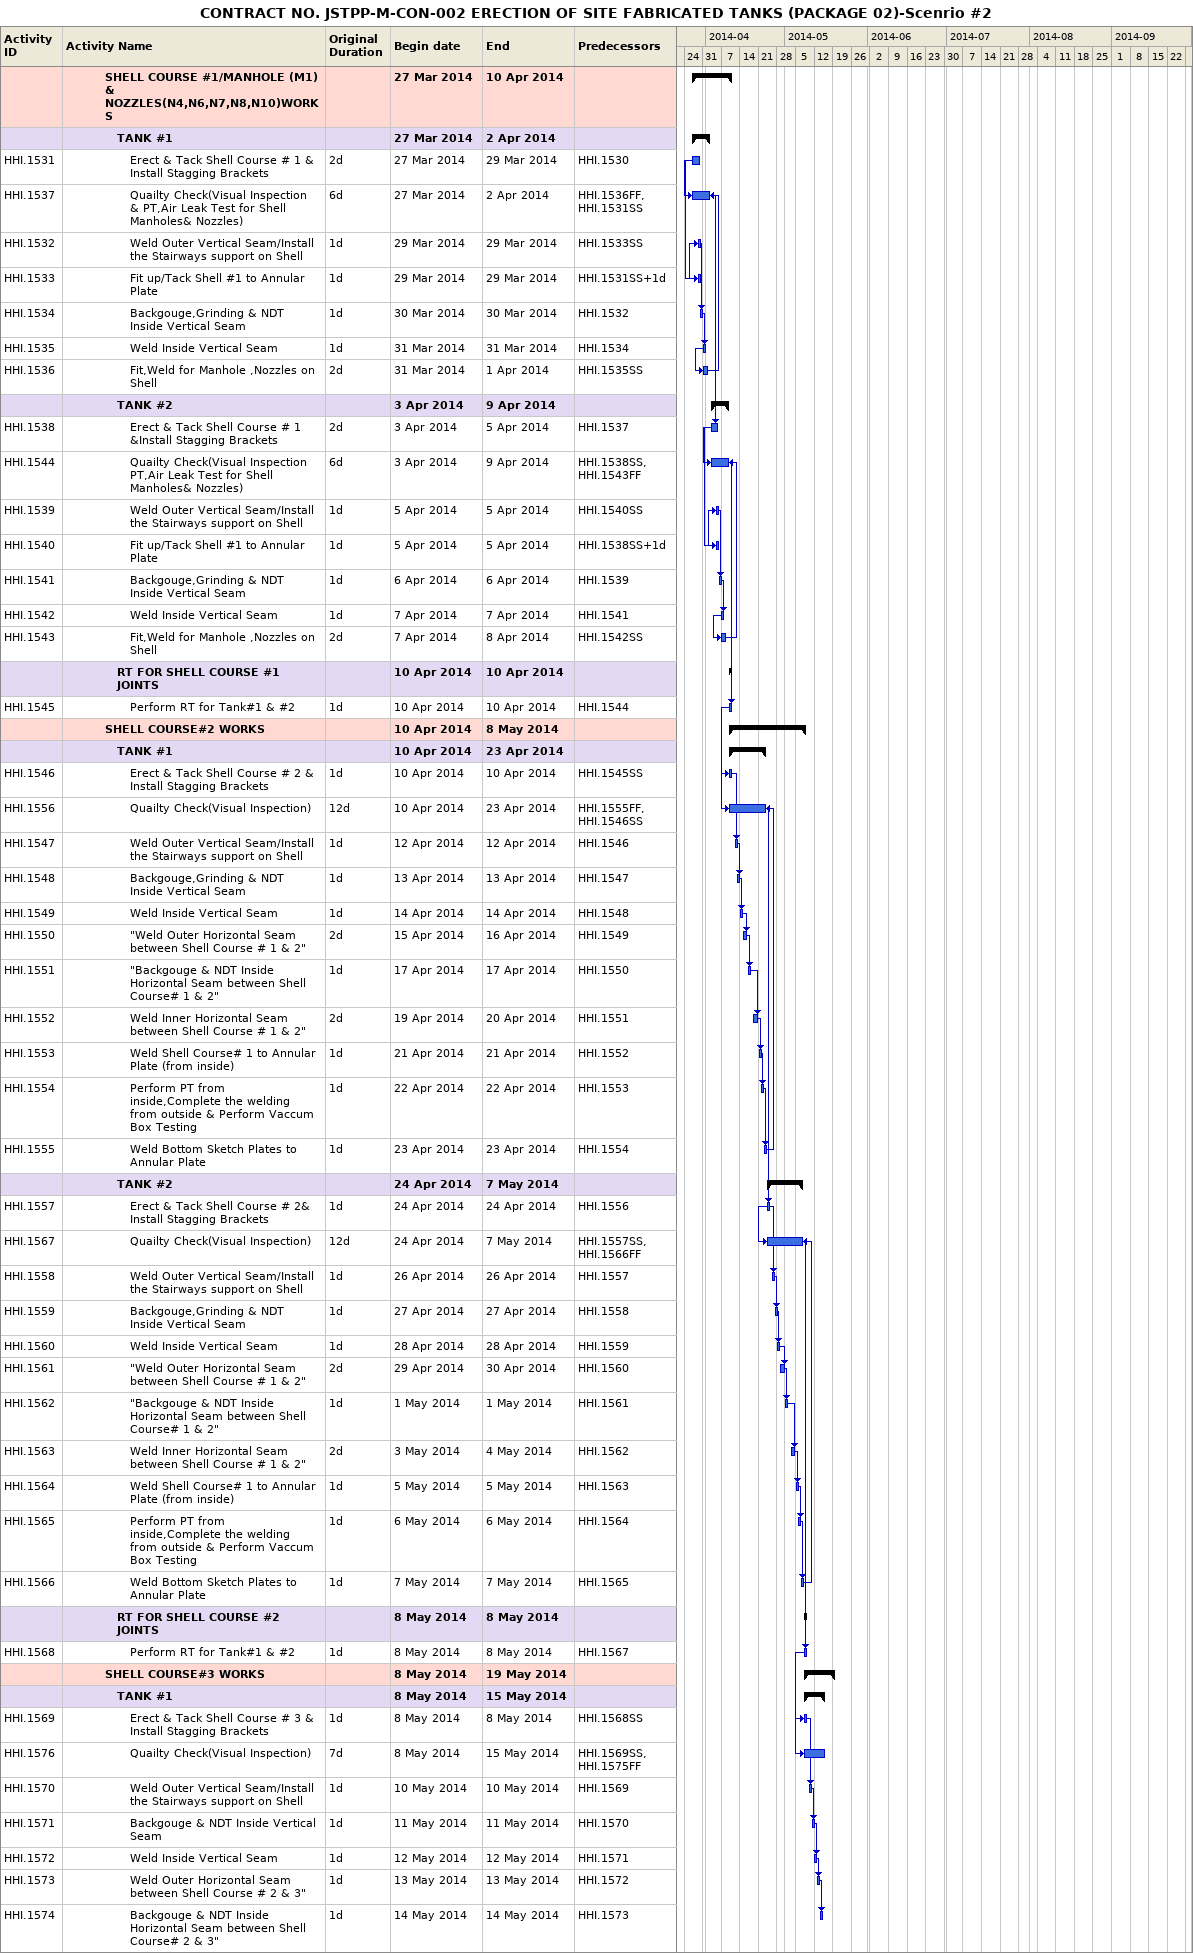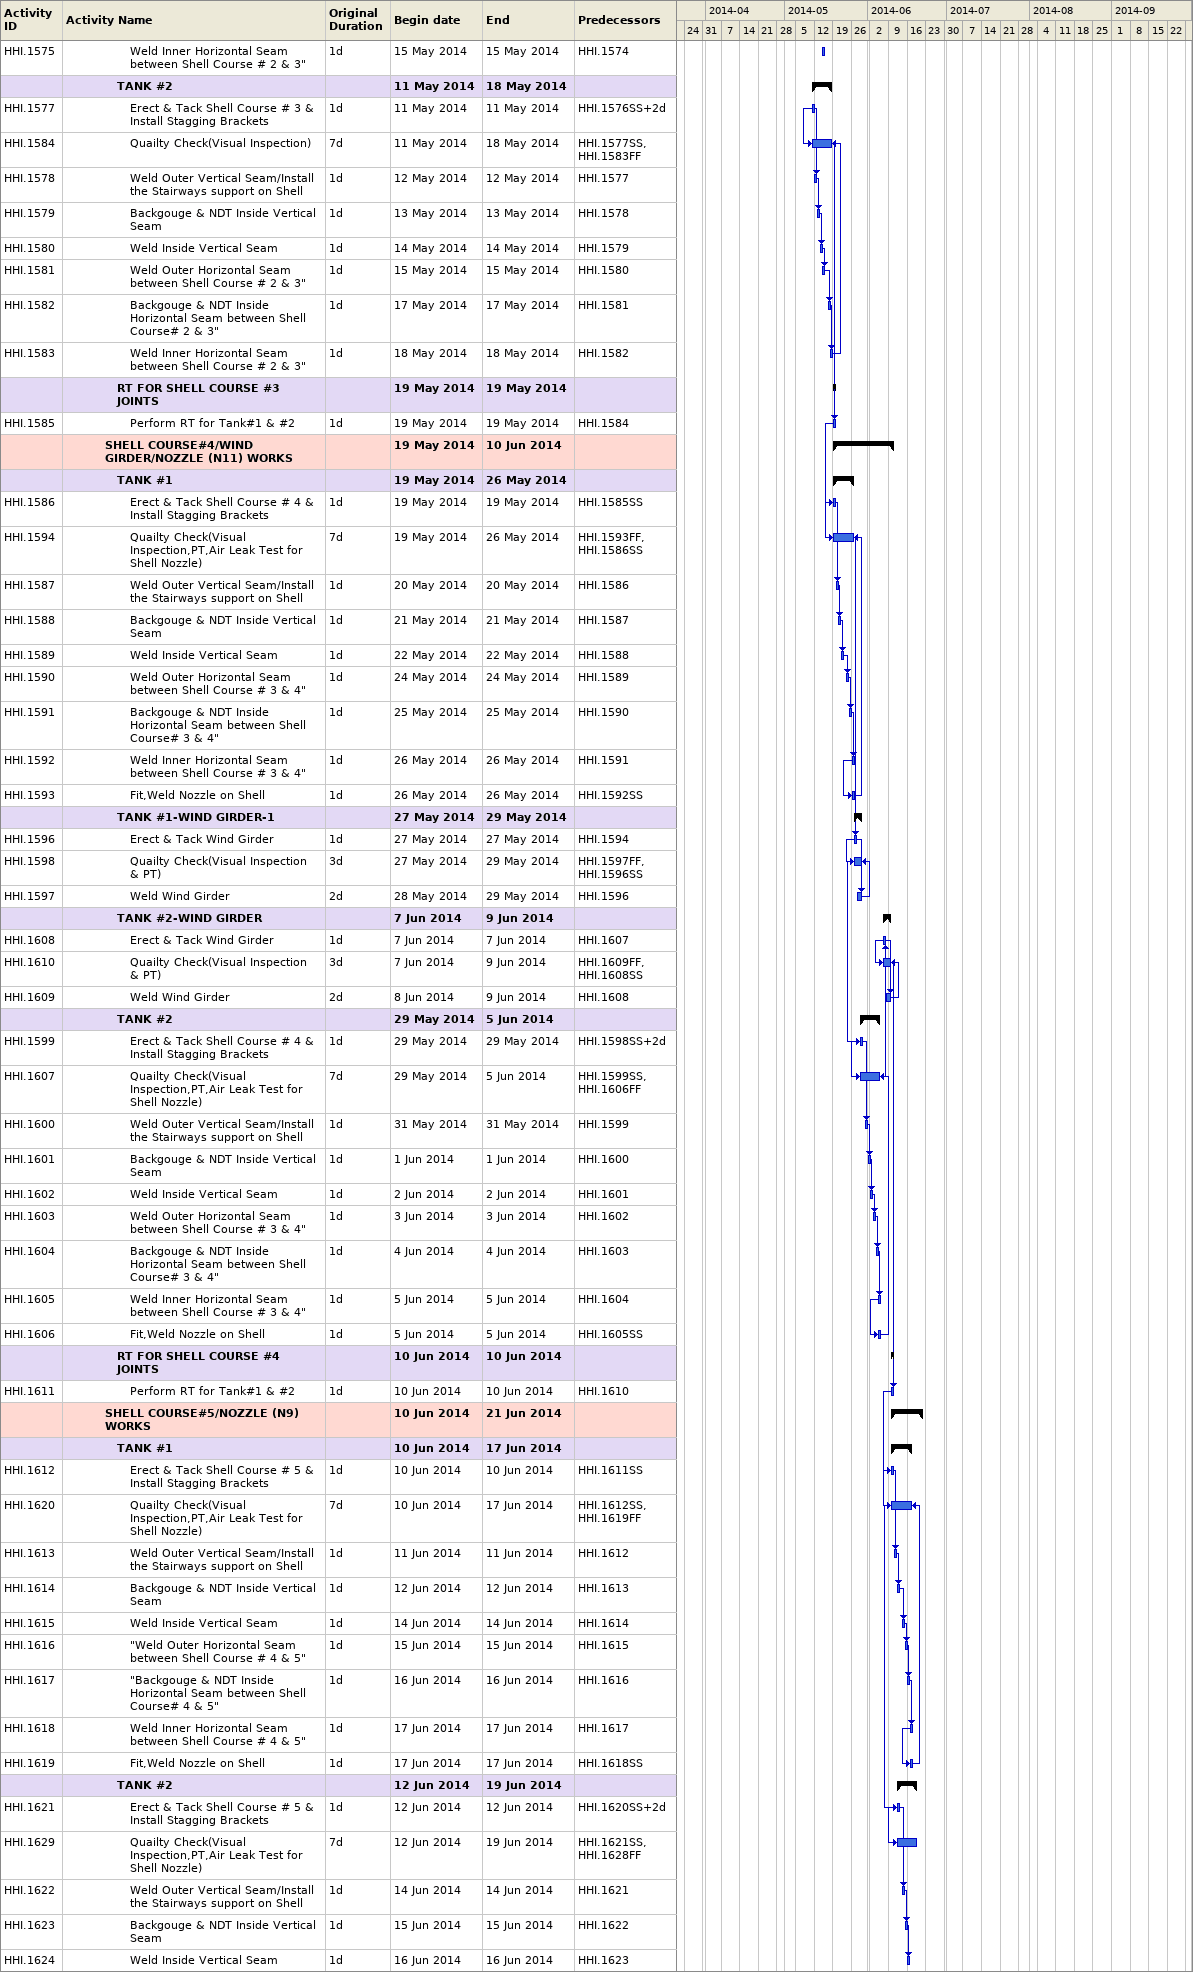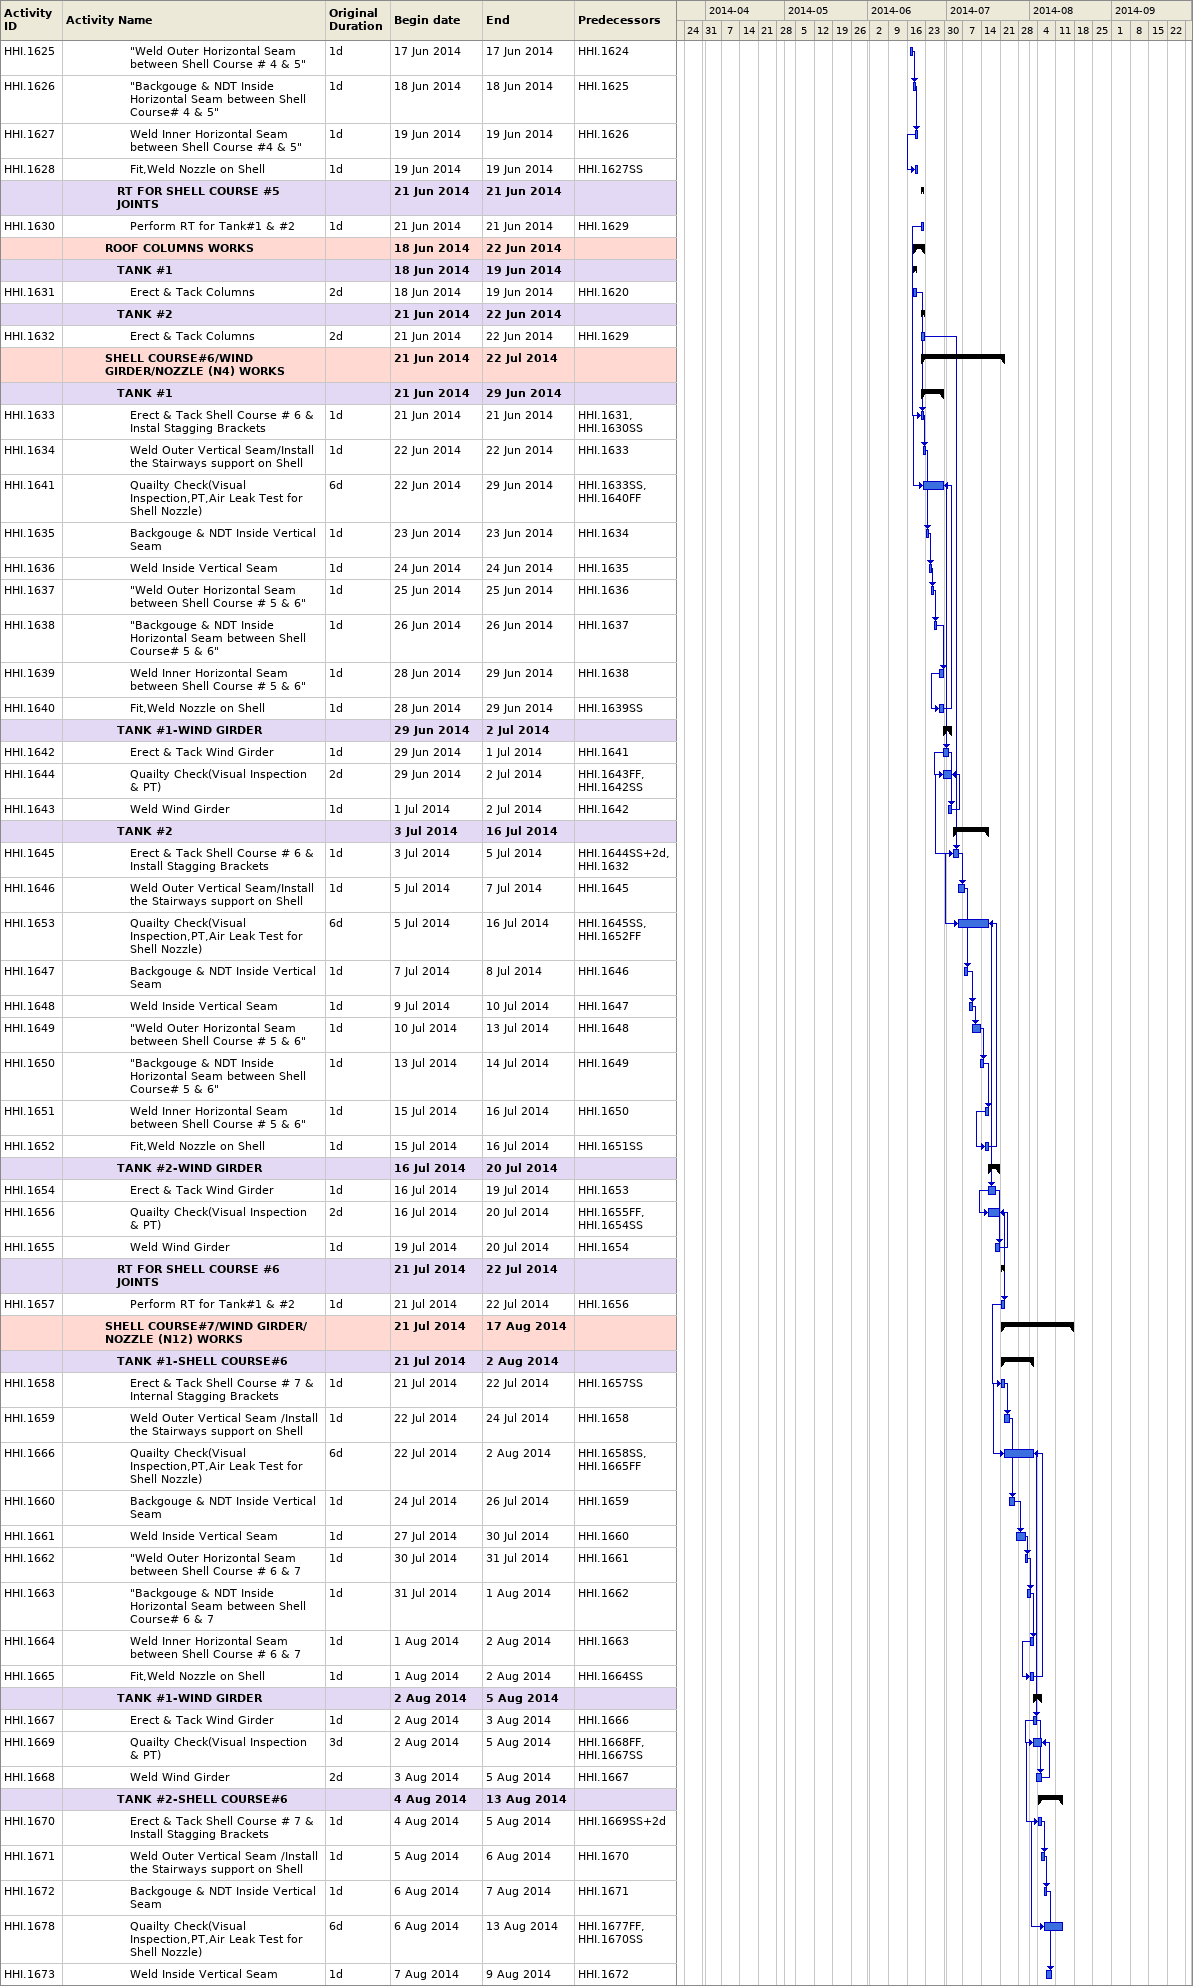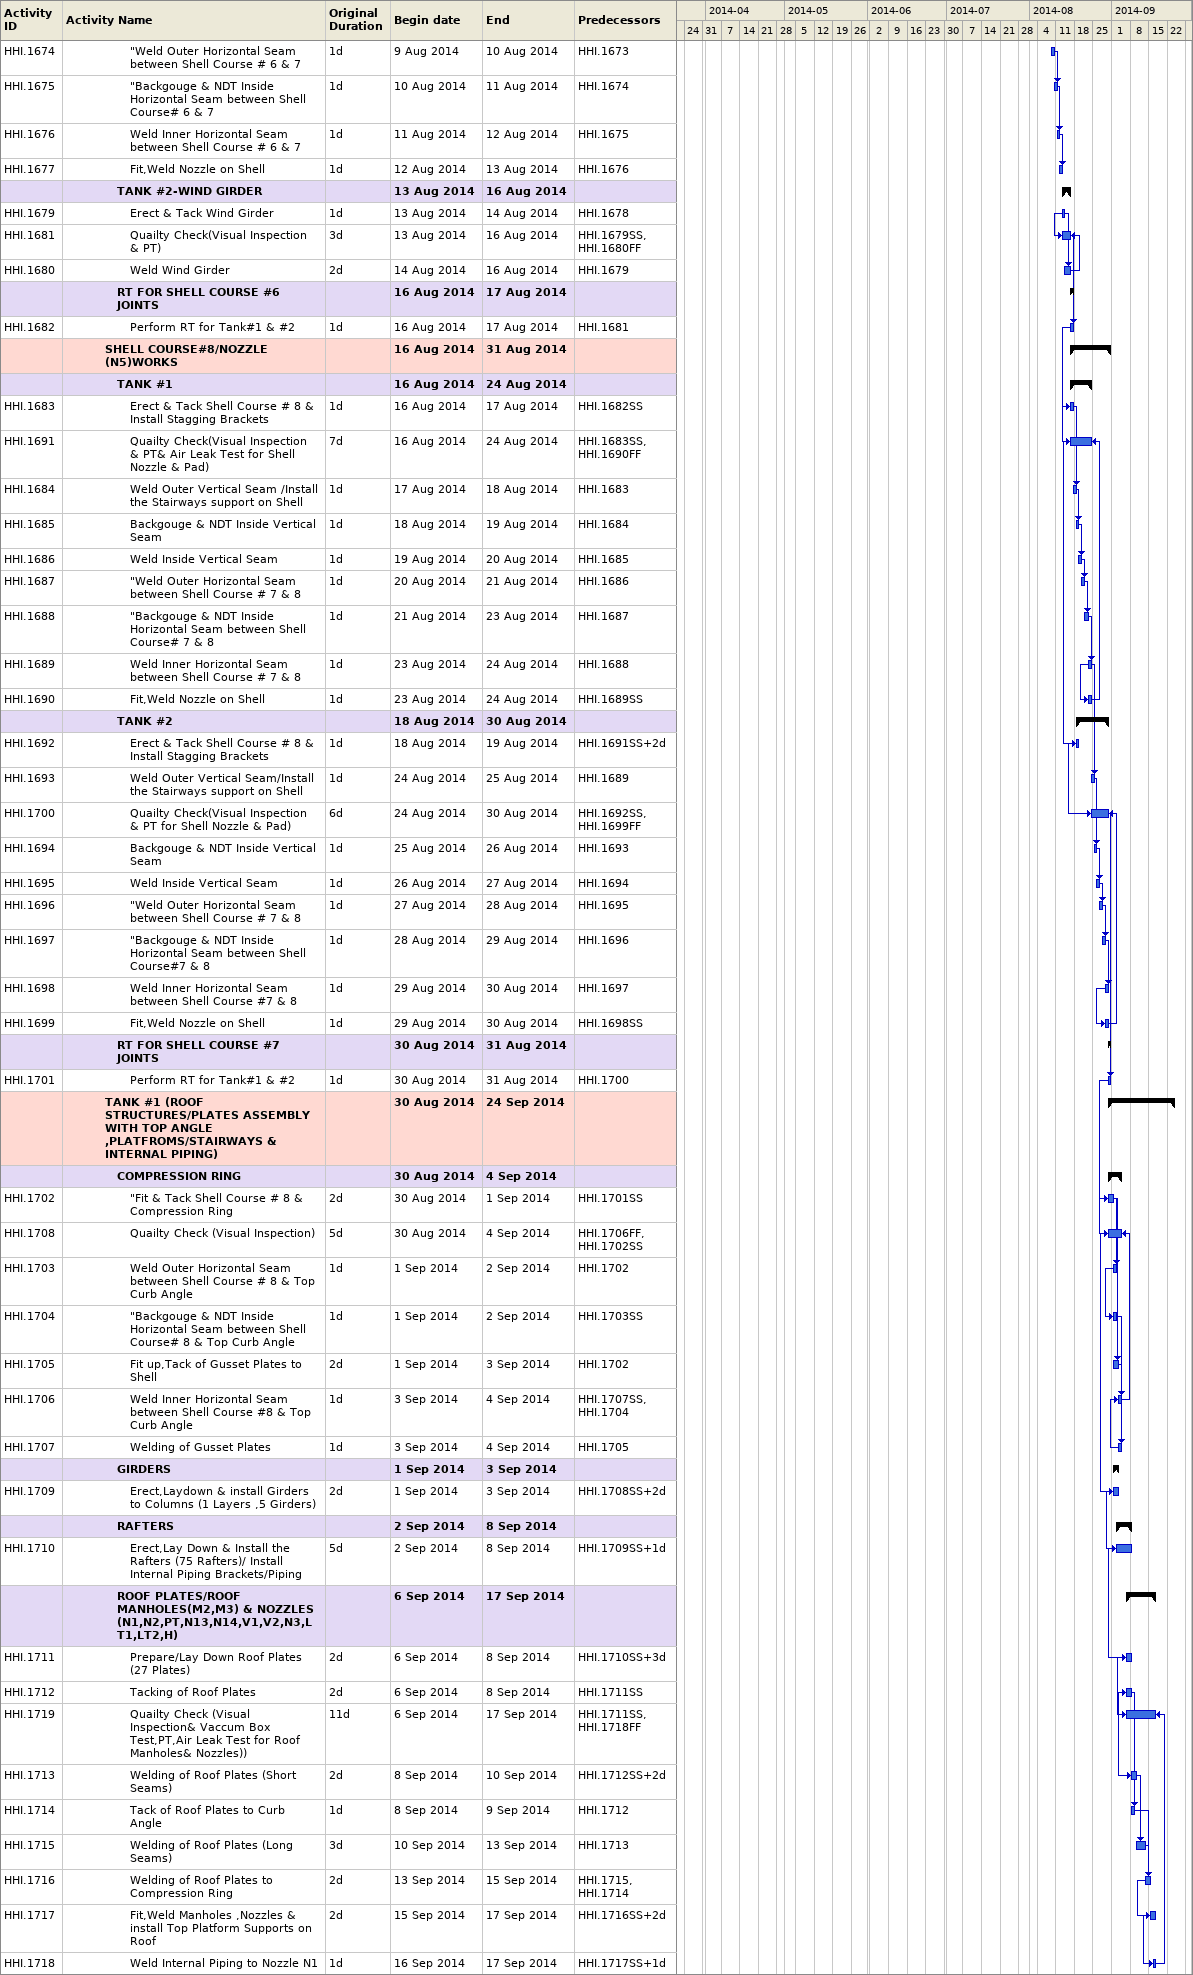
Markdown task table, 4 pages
CONTRACT NO. JSTPP-M-CON-002 ERECTION OF SITE FABRICATED TANKS (PACKAGE 02)-Scenrio #2

| ID | Level | Task | Original duration | Start | Finish | Predecessors |
|---|---|---|---|---|---|---|
|  | 4 | **SHELL COURSE #1/MANHOLE (M1) & NOZZLES(N4,N6,N7,N8,N10)WORKS** |  | 2014-03-27 | 2014-04-10 |  |
|  | 5 | **TANK #1** |  | 2014-03-27 | 2014-04-02 |  |
| HHI.1531 | 6 | Erect & Tack Shell Course # 1 & Install Stagging Brackets | 2d | 2014-03-27 | 2014-03-29 | HHI.1530 |
| HHI.1537 | 6 | Quailty Check(Visual Inspection & PT,Air Leak Test for Shell Manholes& Nozzles) | 6d | 2014-03-27 | 2014-04-02 | HHI.1536FF, HHI.1531SS |
| HHI.1532 | 6 | Weld Outer Vertical Seam/Install the Stairways support on Shell | 1d | 2014-03-29 | 2014-03-29 | HHI.1533SS |
| HHI.1533 | 6 | Fit up/Tack Shell #1 to Annular Plate | 1d | 2014-03-29 | 2014-03-29 | HHI.1531SS+1d |
| HHI.1534 | 6 | Backgouge,Grinding & NDT Inside Vertical Seam | 1d | 2014-03-30 | 2014-03-30 | HHI.1532 |
| HHI.1535 | 6 | Weld Inside Vertical Seam | 1d | 2014-03-31 | 2014-03-31 | HHI.1534 |
| HHI.1536 | 6 | Fit,Weld for Manhole ,Nozzles on Shell | 2d | 2014-03-31 | 2014-04-01 | HHI.1535SS |
|  | 5 | **TANK #2** |  | 2014-04-03 | 2014-04-09 |  |
| HHI.1538 | 6 | Erect & Tack Shell Course # 1 &Install Stagging Brackets | 2d | 2014-04-03 | 2014-04-05 | HHI.1537 |
| HHI.1544 | 6 | Quailty Check(Visual Inspection PT,Air Leak Test for Shell Manholes& Nozzles) | 6d | 2014-04-03 | 2014-04-09 | HHI.1538SS, HHI.1543FF |
| HHI.1539 | 6 | Weld Outer Vertical Seam/Install the Stairways support on Shell | 1d | 2014-04-05 | 2014-04-05 | HHI.1540SS |
| HHI.1540 | 6 | Fit up/Tack Shell #1 to Annular Plate | 1d | 2014-04-05 | 2014-04-05 | HHI.1538SS+1d |
| HHI.1541 | 6 | Backgouge,Grinding & NDT Inside Vertical Seam | 1d | 2014-04-06 | 2014-04-06 | HHI.1539 |
| HHI.1542 | 6 | Weld Inside Vertical Seam | 1d | 2014-04-07 | 2014-04-07 | HHI.1541 |
| HHI.1543 | 6 | Fit,Weld for Manhole ,Nozzles on Shell | 2d | 2014-04-07 | 2014-04-08 | HHI.1542SS |
|  | 5 | **RT FOR SHELL COURSE #1 JOINTS** |  | 2014-04-10 | 2014-04-10 |  |
| HHI.1545 | 6 | Perform RT for Tank#1 & #2 | 1d | 2014-04-10 | 2014-04-10 | HHI.1544 |
|  | 4 | **SHELL COURSE#2 WORKS** |  | 2014-04-10 | 2014-05-08 |  |
|  | 5 | **TANK #1** |  | 2014-04-10 | 2014-04-23 |  |
| HHI.1546 | 6 | Erect & Tack Shell Course # 2 & Install Stagging Brackets | 1d | 2014-04-10 | 2014-04-10 | HHI.1545SS |
| HHI.1556 | 6 | Quailty Check(Visual Inspection) | 12d | 2014-04-10 | 2014-04-23 | HHI.1555FF, HHI.1546SS |
| HHI.1547 | 6 | Weld Outer Vertical Seam/Install the Stairways support on Shell | 1d | 2014-04-12 | 2014-04-12 | HHI.1546 |
| HHI.1548 | 6 | Backgouge,Grinding & NDT Inside Vertical Seam | 1d | 2014-04-13 | 2014-04-13 | HHI.1547 |
| HHI.1549 | 6 | Weld Inside Vertical Seam | 1d | 2014-04-14 | 2014-04-14 | HHI.1548 |
| HHI.1550 | 6 | "Weld Outer Horizontal Seam between Shell Course # 1 & 2" | 2d | 2014-04-15 | 2014-04-16 | HHI.1549 |
| HHI.1551 | 6 | "Backgouge & NDT Inside Horizontal Seam between Shell Course# 1 & 2" | 1d | 2014-04-17 | 2014-04-17 | HHI.1550 |
| HHI.1552 | 6 | Weld Inner Horizontal Seam between Shell Course # 1 & 2" | 2d | 2014-04-19 | 2014-04-20 | HHI.1551 |
| HHI.1553 | 6 | Weld Shell Course# 1 to Annular Plate (from inside) | 1d | 2014-04-21 | 2014-04-21 | HHI.1552 |
| HHI.1554 | 6 | Perform PT from inside,Complete the welding from outside & Perform Vaccum Box Testing | 1d | 2014-04-22 | 2014-04-22 | HHI.1553 |
| HHI.1555 | 6 | Weld Bottom Sketch Plates to Annular Plate | 1d | 2014-04-23 | 2014-04-23 | HHI.1554 |
|  | 5 | **TANK #2** |  | 2014-04-24 | 2014-05-07 |  |
| HHI.1557 | 6 | Erect & Tack Shell Course # 2& Install Stagging Brackets | 1d | 2014-04-24 | 2014-04-24 | HHI.1556 |
| HHI.1567 | 6 | Quailty Check(Visual Inspection) | 12d | 2014-04-24 | 2014-05-07 | HHI.1557SS, HHI.1566FF |
| HHI.1558 | 6 | Weld Outer Vertical Seam/Install the Stairways support on Shell | 1d | 2014-04-26 | 2014-04-26 | HHI.1557 |
| HHI.1559 | 6 | Backgouge,Grinding & NDT Inside Vertical Seam | 1d | 2014-04-27 | 2014-04-27 | HHI.1558 |
| HHI.1560 | 6 | Weld Inside Vertical Seam | 1d | 2014-04-28 | 2014-04-28 | HHI.1559 |
| HHI.1561 | 6 | "Weld Outer Horizontal Seam between Shell Course # 1 & 2" | 2d | 2014-04-29 | 2014-04-30 | HHI.1560 |
| HHI.1562 | 6 | "Backgouge & NDT Inside Horizontal Seam between Shell Course# 1 & 2" | 1d | 2014-05-01 | 2014-05-01 | HHI.1561 |
| HHI.1563 | 6 | Weld Inner Horizontal Seam between Shell Course # 1 & 2" | 2d | 2014-05-03 | 2014-05-04 | HHI.1562 |
| HHI.1564 | 6 | Weld Shell Course# 1 to Annular Plate (from inside) | 1d | 2014-05-05 | 2014-05-05 | HHI.1563 |
| HHI.1565 | 6 | Perform PT from inside,Complete the welding from outside & Perform Vaccum Box Testing | 1d | 2014-05-06 | 2014-05-06 | HHI.1564 |
| HHI.1566 | 6 | Weld Bottom Sketch Plates to Annular Plate | 1d | 2014-05-07 | 2014-05-07 | HHI.1565 |
|  | 5 | **RT FOR SHELL COURSE #2 JOINTS** |  | 2014-05-08 | 2014-05-08 |  |
| HHI.1568 | 6 | Perform RT for Tank#1 & #2 | 1d | 2014-05-08 | 2014-05-08 | HHI.1567 |
|  | 4 | **SHELL COURSE#3 WORKS** |  | 2014-05-08 | 2014-05-19 |  |
|  | 5 | **TANK #1** |  | 2014-05-08 | 2014-05-15 |  |
| HHI.1569 | 6 | Erect & Tack Shell Course # 3 & Install Stagging Brackets | 1d | 2014-05-08 | 2014-05-08 | HHI.1568SS |
| HHI.1576 | 6 | Quailty Check(Visual Inspection) | 7d | 2014-05-08 | 2014-05-15 | HHI.1569SS, HHI.1575FF |
| HHI.1570 | 6 | Weld Outer Vertical Seam/Install the Stairways support on Shell | 1d | 2014-05-10 | 2014-05-10 | HHI.1569 |
| HHI.1571 | 6 | Backgouge & NDT Inside Vertical Seam | 1d | 2014-05-11 | 2014-05-11 | HHI.1570 |
| HHI.1572 | 6 | Weld Inside Vertical Seam | 1d | 2014-05-12 | 2014-05-12 | HHI.1571 |
| HHI.1573 | 6 | Weld Outer Horizontal Seam between Shell Course # 2 & 3" | 1d | 2014-05-13 | 2014-05-13 | HHI.1572 |
| HHI.1574 | 6 | Backgouge & NDT Inside Horizontal Seam between Shell Course# 2 & 3" | 1d | 2014-05-14 | 2014-05-14 | HHI.1573 |
| HHI.1575 | 6 | Weld Inner Horizontal Seam between Shell Course # 2 & 3" | 1d | 2014-05-15 | 2014-05-15 | HHI.1574 |
|  | 5 | **TANK #2** |  | 2014-05-11 | 2014-05-18 |  |
| HHI.1577 | 6 | Erect & Tack Shell Course # 3 & Install Stagging Brackets | 1d | 2014-05-11 | 2014-05-11 | HHI.1576SS+2d |
| HHI.1584 | 6 | Quailty Check(Visual Inspection) | 7d | 2014-05-11 | 2014-05-18 | HHI.1577SS, HHI.1583FF |
| HHI.1578 | 6 | Weld Outer Vertical Seam/Install the Stairways support on Shell | 1d | 2014-05-12 | 2014-05-12 | HHI.1577 |
| HHI.1579 | 6 | Backgouge & NDT Inside Vertical Seam | 1d | 2014-05-13 | 2014-05-13 | HHI.1578 |
| HHI.1580 | 6 | Weld Inside Vertical Seam | 1d | 2014-05-14 | 2014-05-14 | HHI.1579 |
| HHI.1581 | 6 | Weld Outer Horizontal Seam between Shell Course # 2 & 3" | 1d | 2014-05-15 | 2014-05-15 | HHI.1580 |
| HHI.1582 | 6 | Backgouge & NDT Inside Horizontal Seam between Shell Course# 2 & 3" | 1d | 2014-05-17 | 2014-05-17 | HHI.1581 |
| HHI.1583 | 6 | Weld Inner Horizontal Seam between Shell Course # 2 & 3" | 1d | 2014-05-18 | 2014-05-18 | HHI.1582 |
|  | 5 | **RT FOR SHELL COURSE #3 JOINTS** |  | 2014-05-19 | 2014-05-19 |  |
| HHI.1585 | 6 | Perform RT for Tank#1 & #2 | 1d | 2014-05-19 | 2014-05-19 | HHI.1584 |
|  | 4 | **SHELL COURSE#4/WIND GIRDER/NOZZLE (N11) WORKS** |  | 2014-05-19 | 2014-06-10 |  |
|  | 5 | **TANK #1** |  | 2014-05-19 | 2014-05-26 |  |
| HHI.1586 | 6 | Erect & Tack Shell Course # 4 & Install Stagging Brackets | 1d | 2014-05-19 | 2014-05-19 | HHI.1585SS |
| HHI.1594 | 6 | Quailty Check(Visual Inspection,PT,Air Leak Test for Shell Nozzle) | 7d | 2014-05-19 | 2014-05-26 | HHI.1593FF, HHI.1586SS |
| HHI.1587 | 6 | Weld Outer Vertical Seam/Install the Stairways support on Shell | 1d | 2014-05-20 | 2014-05-20 | HHI.1586 |
| HHI.1588 | 6 | Backgouge & NDT Inside Vertical Seam | 1d | 2014-05-21 | 2014-05-21 | HHI.1587 |
| HHI.1589 | 6 | Weld Inside Vertical Seam | 1d | 2014-05-22 | 2014-05-22 | HHI.1588 |
| HHI.1590 | 6 | Weld Outer Horizontal Seam between Shell Course # 3 & 4" | 1d | 2014-05-24 | 2014-05-24 | HHI.1589 |
| HHI.1591 | 6 | Backgouge & NDT Inside Horizontal Seam between Shell Course# 3 & 4" | 1d | 2014-05-25 | 2014-05-25 | HHI.1590 |
| HHI.1592 | 6 | Weld Inner Horizontal Seam between Shell Course # 3 & 4" | 1d | 2014-05-26 | 2014-05-26 | HHI.1591 |
| HHI.1593 | 6 | Fit,Weld Nozzle on Shell | 1d | 2014-05-26 | 2014-05-26 | HHI.1592SS |
|  | 5 | **TANK #1-WIND GIRDER-1** |  | 2014-05-27 | 2014-05-29 |  |
| HHI.1596 | 6 | Erect & Tack Wind Girder | 1d | 2014-05-27 | 2014-05-27 | HHI.1594 |
| HHI.1598 | 6 | Quailty Check(Visual Inspection & PT) | 3d | 2014-05-27 | 2014-05-29 | HHI.1597FF, HHI.1596SS |
| HHI.1597 | 6 | Weld Wind Girder | 2d | 2014-05-28 | 2014-05-29 | HHI.1596 |
|  | 5 | **TANK #2-WIND GIRDER** |  | 2014-06-07 | 2014-06-09 |  |
| HHI.1608 | 6 | Erect & Tack Wind Girder | 1d | 2014-06-07 | 2014-06-07 | HHI.1607 |
| HHI.1610 | 6 | Quailty Check(Visual Inspection & PT) | 3d | 2014-06-07 | 2014-06-09 | HHI.1609FF, HHI.1608SS |
| HHI.1609 | 6 | Weld Wind Girder | 2d | 2014-06-08 | 2014-06-09 | HHI.1608 |
|  | 5 | **TANK #2** |  | 2014-05-29 | 2014-06-05 |  |
| HHI.1599 | 6 | Erect & Tack Shell Course # 4 & Install Stagging Brackets | 1d | 2014-05-29 | 2014-05-29 | HHI.1598SS+2d |
| HHI.1607 | 6 | Quailty Check(Visual Inspection,PT,Air Leak Test for Shell Nozzle) | 7d | 2014-05-29 | 2014-06-05 | HHI.1599SS, HHI.1606FF |
| HHI.1600 | 6 | Weld Outer Vertical Seam/Install the Stairways support on Shell | 1d | 2014-05-31 | 2014-05-31 | HHI.1599 |
| HHI.1601 | 6 | Backgouge & NDT Inside Vertical Seam | 1d | 2014-06-01 | 2014-06-01 | HHI.1600 |
| HHI.1602 | 6 | Weld Inside Vertical Seam | 1d | 2014-06-02 | 2014-06-02 | HHI.1601 |
| HHI.1603 | 6 | Weld Outer Horizontal Seam between Shell Course # 3 & 4" | 1d | 2014-06-03 | 2014-06-03 | HHI.1602 |
| HHI.1604 | 6 | Backgouge & NDT Inside Horizontal Seam between Shell Course# 3 & 4" | 1d | 2014-06-04 | 2014-06-04 | HHI.1603 |
| HHI.1605 | 6 | Weld Inner Horizontal Seam between Shell Course # 3 & 4" | 1d | 2014-06-05 | 2014-06-05 | HHI.1604 |
| HHI.1606 | 6 | Fit,Weld Nozzle on Shell | 1d | 2014-06-05 | 2014-06-05 | HHI.1605SS |
|  | 5 | **RT FOR SHELL COURSE #4 JOINTS** |  | 2014-06-10 | 2014-06-10 |  |
| HHI.1611 | 6 | Perform RT for Tank#1 & #2 | 1d | 2014-06-10 | 2014-06-10 | HHI.1610 |
|  | 4 | **SHELL COURSE#5/NOZZLE (N9) WORKS** |  | 2014-06-10 | 2014-06-21 |  |
|  | 5 | **TANK #1** |  | 2014-06-10 | 2014-06-17 |  |
| HHI.1612 | 6 | Erect & Tack Shell Course # 5 & Install Stagging Brackets | 1d | 2014-06-10 | 2014-06-10 | HHI.1611SS |
| HHI.1620 | 6 | Quailty Check(Visual Inspection,PT,Air Leak Test for Shell Nozzle) | 7d | 2014-06-10 | 2014-06-17 | HHI.1612SS, HHI.1619FF |
| HHI.1613 | 6 | Weld Outer Vertical Seam/Install the Stairways support on Shell | 1d | 2014-06-11 | 2014-06-11 | HHI.1612 |
| HHI.1614 | 6 | Backgouge & NDT Inside Vertical Seam | 1d | 2014-06-12 | 2014-06-12 | HHI.1613 |
| HHI.1615 | 6 | Weld Inside Vertical Seam | 1d | 2014-06-14 | 2014-06-14 | HHI.1614 |
| HHI.1616 | 6 | "Weld Outer Horizontal Seam between Shell Course # 4 & 5" | 1d | 2014-06-15 | 2014-06-15 | HHI.1615 |
| HHI.1617 | 6 | "Backgouge & NDT Inside Horizontal Seam between Shell Course# 4 & 5" | 1d | 2014-06-16 | 2014-06-16 | HHI.1616 |
| HHI.1618 | 6 | Weld Inner Horizontal Seam between Shell Course # 4 & 5" | 1d | 2014-06-17 | 2014-06-17 | HHI.1617 |
| HHI.1619 | 6 | Fit,Weld Nozzle on Shell | 1d | 2014-06-17 | 2014-06-17 | HHI.1618SS |
|  | 5 | **TANK #2** |  | 2014-06-12 | 2014-06-19 |  |
| HHI.1621 | 6 | Erect & Tack Shell Course # 5 & Install Stagging Brackets | 1d | 2014-06-12 | 2014-06-12 | HHI.1620SS+2d |
| HHI.1629 | 6 | Quailty Check(Visual Inspection,PT,Air Leak Test for Shell Nozzle) | 7d | 2014-06-12 | 2014-06-19 | HHI.1621SS, HHI.1628FF |
| HHI.1622 | 6 | Weld Outer Vertical Seam/Install the Stairways support on Shell | 1d | 2014-06-14 | 2014-06-14 | HHI.1621 |
| HHI.1623 | 6 | Backgouge & NDT Inside Vertical Seam | 1d | 2014-06-15 | 2014-06-15 | HHI.1622 |
| HHI.1624 | 6 | Weld Inside Vertical Seam | 1d | 2014-06-16 | 2014-06-16 | HHI.1623 |
| HHI.1625 | 6 | "Weld Outer Horizontal Seam between Shell Course # 4 & 5" | 1d | 2014-06-17 | 2014-06-17 | HHI.1624 |
| HHI.1626 | 6 | "Backgouge & NDT Inside Horizontal Seam between Shell Course# 4 & 5" | 1d | 2014-06-18 | 2014-06-18 | HHI.1625 |
| HHI.1627 | 6 | Weld Inner Horizontal Seam between Shell Course #4 & 5" | 1d | 2014-06-19 | 2014-06-19 | HHI.1626 |
| HHI.1628 | 6 | Fit,Weld Nozzle on Shell | 1d | 2014-06-19 | 2014-06-19 | HHI.1627SS |
|  | 5 | **RT FOR SHELL COURSE #5 JOINTS** |  | 2014-06-21 | 2014-06-21 |  |
| HHI.1630 | 6 | Perform RT for Tank#1 & #2 | 1d | 2014-06-21 | 2014-06-21 | HHI.1629 |
|  | 4 | **ROOF COLUMNS WORKS** |  | 2014-06-18 | 2014-06-22 |  |
|  | 5 | **TANK #1** |  | 2014-06-18 | 2014-06-19 |  |
| HHI.1631 | 6 | Erect & Tack Columns | 2d | 2014-06-18 | 2014-06-19 | HHI.1620 |
|  | 5 | **TANK #2** |  | 2014-06-21 | 2014-06-22 |  |
| HHI.1632 | 6 | Erect & Tack Columns | 2d | 2014-06-21 | 2014-06-22 | HHI.1629 |
|  | 4 | **SHELL COURSE#6/WIND GIRDER/NOZZLE (N4) WORKS** |  | 2014-06-21 | 2014-07-22 |  |
|  | 5 | **TANK #1** |  | 2014-06-21 | 2014-06-29 |  |
| HHI.1633 | 6 | Erect & Tack Shell Course # 6 & Instal Stagging Brackets | 1d | 2014-06-21 | 2014-06-21 | HHI.1631, HHI.1630SS |
| HHI.1634 | 6 | Weld Outer Vertical Seam/Install the Stairways support on Shell | 1d | 2014-06-22 | 2014-06-22 | HHI.1633 |
| HHI.1641 | 6 | Quailty Check(Visual Inspection,PT,Air Leak Test for Shell Nozzle) | 6d | 2014-06-22 | 2014-06-29 | HHI.1633SS, HHI.1640FF |
| HHI.1635 | 6 | Backgouge & NDT Inside Vertical Seam | 1d | 2014-06-23 | 2014-06-23 | HHI.1634 |
| HHI.1636 | 6 | Weld Inside Vertical Seam | 1d | 2014-06-24 | 2014-06-24 | HHI.1635 |
| HHI.1637 | 6 | "Weld Outer Horizontal Seam between Shell Course # 5 & 6" | 1d | 2014-06-25 | 2014-06-25 | HHI.1636 |
| HHI.1638 | 6 | "Backgouge & NDT Inside Horizontal Seam between Shell Course# 5 & 6" | 1d | 2014-06-26 | 2014-06-26 | HHI.1637 |
| HHI.1639 | 6 | Weld Inner Horizontal Seam between Shell Course # 5 & 6" | 1d | 2014-06-28 | 2014-06-29 | HHI.1638 |
| HHI.1640 | 6 | Fit,Weld Nozzle on Shell | 1d | 2014-06-28 | 2014-06-29 | HHI.1639SS |
|  | 5 | **TANK #1-WIND GIRDER** |  | 2014-06-29 | 2014-07-02 |  |
| HHI.1642 | 6 | Erect & Tack Wind Girder | 1d | 2014-06-29 | 2014-07-01 | HHI.1641 |
| HHI.1644 | 6 | Quailty Check(Visual Inspection & PT) | 2d | 2014-06-29 | 2014-07-02 | HHI.1643FF, HHI.1642SS |
| HHI.1643 | 6 | Weld Wind Girder | 1d | 2014-07-01 | 2014-07-02 | HHI.1642 |
|  | 5 | **TANK #2** |  | 2014-07-03 | 2014-07-16 |  |
| HHI.1645 | 6 | Erect & Tack Shell Course # 6 & Install Stagging Brackets | 1d | 2014-07-03 | 2014-07-05 | HHI.1644SS+2d, HHI.1632 |
| HHI.1646 | 6 | Weld Outer Vertical Seam/Install the Stairways support on Shell | 1d | 2014-07-05 | 2014-07-07 | HHI.1645 |
| HHI.1653 | 6 | Quailty Check(Visual Inspection,PT,Air Leak Test for Shell Nozzle) | 6d | 2014-07-05 | 2014-07-16 | HHI.1645SS, HHI.1652FF |
| HHI.1647 | 6 | Backgouge & NDT Inside Vertical Seam | 1d | 2014-07-07 | 2014-07-08 | HHI.1646 |
| HHI.1648 | 6 | Weld Inside Vertical Seam | 1d | 2014-07-09 | 2014-07-10 | HHI.1647 |
| HHI.1649 | 6 | "Weld Outer Horizontal Seam between Shell Course # 5 & 6" | 1d | 2014-07-10 | 2014-07-13 | HHI.1648 |
| HHI.1650 | 6 | "Backgouge & NDT Inside Horizontal Seam between Shell Course# 5 & 6" | 1d | 2014-07-13 | 2014-07-14 | HHI.1649 |
| HHI.1651 | 6 | Weld Inner Horizontal Seam between Shell Course # 5 & 6" | 1d | 2014-07-15 | 2014-07-16 | HHI.1650 |
| HHI.1652 | 6 | Fit,Weld Nozzle on Shell | 1d | 2014-07-15 | 2014-07-16 | HHI.1651SS |
|  | 5 | **TANK #2-WIND GIRDER** |  | 2014-07-16 | 2014-07-20 |  |
| HHI.1654 | 6 | Erect & Tack Wind Girder | 1d | 2014-07-16 | 2014-07-19 | HHI.1653 |
| HHI.1656 | 6 | Quailty Check(Visual Inspection & PT) | 2d | 2014-07-16 | 2014-07-20 | HHI.1655FF, HHI.1654SS |
| HHI.1655 | 6 | Weld Wind Girder | 1d | 2014-07-19 | 2014-07-20 | HHI.1654 |
|  | 5 | **RT FOR SHELL COURSE #6 JOINTS** |  | 2014-07-21 | 2014-07-22 |  |
| HHI.1657 | 6 | Perform RT for Tank#1 & #2 | 1d | 2014-07-21 | 2014-07-22 | HHI.1656 |
|  | 4 | **SHELL COURSE#7/WIND GIRDER/ NOZZLE (N12) WORKS** |  | 2014-07-21 | 2014-08-17 |  |
|  | 5 | **TANK #1-SHELL COURSE#6** |  | 2014-07-21 | 2014-08-02 |  |
| HHI.1658 | 6 | Erect & Tack Shell Course # 7 & Internal Stagging Brackets | 1d | 2014-07-21 | 2014-07-22 | HHI.1657SS |
| HHI.1659 | 6 | Weld Outer Vertical Seam /Install the Stairways support on Shell | 1d | 2014-07-22 | 2014-07-24 | HHI.1658 |
| HHI.1666 | 6 | Quailty Check(Visual Inspection,PT,Air Leak Test for Shell Nozzle) | 6d | 2014-07-22 | 2014-08-02 | HHI.1658SS, HHI.1665FF |
| HHI.1660 | 6 | Backgouge & NDT Inside Vertical Seam | 1d | 2014-07-24 | 2014-07-26 | HHI.1659 |
| HHI.1661 | 6 | Weld Inside Vertical Seam | 1d | 2014-07-27 | 2014-07-30 | HHI.1660 |
| HHI.1662 | 6 | "Weld Outer Horizontal Seam between Shell Course # 6 & 7 | 1d | 2014-07-30 | 2014-07-31 | HHI.1661 |
| HHI.1663 | 6 | "Backgouge & NDT Inside Horizontal Seam between Shell Course# 6 & 7 | 1d | 2014-07-31 | 2014-08-01 | HHI.1662 |
| HHI.1664 | 6 | Weld Inner Horizontal Seam between Shell Course # 6 & 7 | 1d | 2014-08-01 | 2014-08-02 | HHI.1663 |
| HHI.1665 | 6 | Fit,Weld Nozzle on Shell | 1d | 2014-08-01 | 2014-08-02 | HHI.1664SS |
|  | 5 | **TANK #1-WIND GIRDER** |  | 2014-08-02 | 2014-08-05 |  |
| HHI.1667 | 6 | Erect & Tack Wind Girder | 1d | 2014-08-02 | 2014-08-03 | HHI.1666 |
| HHI.1669 | 6 | Quailty Check(Visual Inspection & PT) | 3d | 2014-08-02 | 2014-08-05 | HHI.1668FF, HHI.1667SS |
| HHI.1668 | 6 | Weld Wind Girder | 2d | 2014-08-03 | 2014-08-05 | HHI.1667 |
|  | 5 | **TANK #2-SHELL COURSE#6** |  | 2014-08-04 | 2014-08-13 |  |
| HHI.1670 | 6 | Erect & Tack Shell Course # 7 & Install Stagging Brackets | 1d | 2014-08-04 | 2014-08-05 | HHI.1669SS+2d |
| HHI.1671 | 6 | Weld Outer Vertical Seam /Install the Stairways support on Shell | 1d | 2014-08-05 | 2014-08-06 | HHI.1670 |
| HHI.1672 | 6 | Backgouge & NDT Inside Vertical Seam | 1d | 2014-08-06 | 2014-08-07 | HHI.1671 |
| HHI.1678 | 6 | Quailty Check(Visual Inspection,PT,Air Leak Test for Shell Nozzle) | 6d | 2014-08-06 | 2014-08-13 | HHI.1677FF, HHI.1670SS |
| HHI.1673 | 6 | Weld Inside Vertical Seam | 1d | 2014-08-07 | 2014-08-09 | HHI.1672 |
| HHI.1674 | 6 | "Weld Outer Horizontal Seam between Shell Course # 6 & 7 | 1d | 2014-08-09 | 2014-08-10 | HHI.1673 |
| HHI.1675 | 6 | "Backgouge & NDT Inside Horizontal Seam between Shell Course# 6 & 7 | 1d | 2014-08-10 | 2014-08-11 | HHI.1674 |
| HHI.1676 | 6 | Weld Inner Horizontal Seam between Shell Course # 6 & 7 | 1d | 2014-08-11 | 2014-08-12 | HHI.1675 |
| HHI.1677 | 6 | Fit,Weld Nozzle on Shell | 1d | 2014-08-12 | 2014-08-13 | HHI.1676 |
|  | 5 | **TANK #2-WIND GIRDER** |  | 2014-08-13 | 2014-08-16 |  |
| HHI.1679 | 6 | Erect & Tack Wind Girder | 1d | 2014-08-13 | 2014-08-14 | HHI.1678 |
| HHI.1681 | 6 | Quailty Check(Visual Inspection & PT) | 3d | 2014-08-13 | 2014-08-16 | HHI.1679SS, HHI.1680FF |
| HHI.1680 | 6 | Weld Wind Girder | 2d | 2014-08-14 | 2014-08-16 | HHI.1679 |
|  | 5 | **RT FOR SHELL COURSE #6 JOINTS** |  | 2014-08-16 | 2014-08-17 |  |
| HHI.1682 | 6 | Perform RT for Tank#1 & #2 | 1d | 2014-08-16 | 2014-08-17 | HHI.1681 |
|  | 4 | **SHELL COURSE#8/NOZZLE (N5)WORKS** |  | 2014-08-16 | 2014-08-31 |  |
|  | 5 | **TANK #1** |  | 2014-08-16 | 2014-08-24 |  |
| HHI.1683 | 6 | Erect & Tack Shell Course # 8 & Install Stagging Brackets | 1d | 2014-08-16 | 2014-08-17 | HHI.1682SS |
| HHI.1691 | 6 | Quailty Check(Visual Inspection & PT& Air Leak Test for Shell Nozzle & Pad) | 7d | 2014-08-16 | 2014-08-24 | HHI.1683SS, HHI.1690FF |
| HHI.1684 | 6 | Weld Outer Vertical Seam /Install the Stairways support on Shell | 1d | 2014-08-17 | 2014-08-18 | HHI.1683 |
| HHI.1685 | 6 | Backgouge & NDT Inside Vertical Seam | 1d | 2014-08-18 | 2014-08-19 | HHI.1684 |
| HHI.1686 | 6 | Weld Inside Vertical Seam | 1d | 2014-08-19 | 2014-08-20 | HHI.1685 |
| HHI.1687 | 6 | "Weld Outer Horizontal Seam between Shell Course # 7 & 8 | 1d | 2014-08-20 | 2014-08-21 | HHI.1686 |
| HHI.1688 | 6 | "Backgouge & NDT Inside Horizontal Seam between Shell Course# 7 & 8 | 1d | 2014-08-21 | 2014-08-23 | HHI.1687 |
| HHI.1689 | 6 | Weld Inner Horizontal Seam between Shell Course # 7 & 8 | 1d | 2014-08-23 | 2014-08-24 | HHI.1688 |
| HHI.1690 | 6 | Fit,Weld Nozzle on Shell | 1d | 2014-08-23 | 2014-08-24 | HHI.1689SS |
|  | 5 | **TANK #2** |  | 2014-08-18 | 2014-08-30 |  |
| HHI.1692 | 6 | Erect & Tack Shell Course # 8 & Install Stagging Brackets | 1d | 2014-08-18 | 2014-08-19 | HHI.1691SS+2d |
| HHI.1693 | 6 | Weld Outer Vertical Seam/Install the Stairways support on Shell | 1d | 2014-08-24 | 2014-08-25 | HHI.1689 |
| HHI.1700 | 6 | Quailty Check(Visual Inspection & PT for Shell Nozzle & Pad) | 6d | 2014-08-24 | 2014-08-30 | HHI.1692SS, HHI.1699FF |
| HHI.1694 | 6 | Backgouge & NDT Inside Vertical Seam | 1d | 2014-08-25 | 2014-08-26 | HHI.1693 |
| HHI.1695 | 6 | Weld Inside Vertical Seam | 1d | 2014-08-26 | 2014-08-27 | HHI.1694 |
| HHI.1696 | 6 | "Weld Outer Horizontal Seam between Shell Course # 7 & 8 | 1d | 2014-08-27 | 2014-08-28 | HHI.1695 |
| HHI.1697 | 6 | "Backgouge & NDT Inside Horizontal Seam between Shell Course#7 & 8 | 1d | 2014-08-28 | 2014-08-29 | HHI.1696 |
| HHI.1698 | 6 | Weld Inner Horizontal Seam between Shell Course #7 & 8 | 1d | 2014-08-29 | 2014-08-30 | HHI.1697 |
| HHI.1699 | 6 | Fit,Weld Nozzle on Shell | 1d | 2014-08-29 | 2014-08-30 | HHI.1698SS |
|  | 5 | **RT FOR SHELL COURSE #7 JOINTS** |  | 2014-08-30 | 2014-08-31 |  |
| HHI.1701 | 6 | Perform RT for Tank#1 & #2 | 1d | 2014-08-30 | 2014-08-31 | HHI.1700 |
|  | 4 | **TANK #1 (ROOF STRUCTURES/PLATES ASSEMBLY WITH TOP ANGLE ,PLATFROMS/STAIRWAYS & INTERNAL PIPING)** |  | 2014-08-30 | 2014-09-24 |  |
|  | 5 | **COMPRESSION RING** |  | 2014-08-30 | 2014-09-04 |  |
| HHI.1702 | 6 | "Fit & Tack Shell Course # 8 & Compression Ring | 2d | 2014-08-30 | 2014-09-01 | HHI.1701SS |
| HHI.1708 | 6 | Quailty Check (Visual Inspection) | 5d | 2014-08-30 | 2014-09-04 | HHI.1706FF, HHI.1702SS |
| HHI.1703 | 6 | Weld Outer Horizontal Seam between Shell Course # 8 & Top Curb Angle | 1d | 2014-09-01 | 2014-09-02 | HHI.1702 |
| HHI.1704 | 6 | "Backgouge & NDT Inside Horizontal Seam between Shell Course# 8 & Top Curb Angle | 1d | 2014-09-01 | 2014-09-02 | HHI.1703SS |
| HHI.1705 | 6 | Fit up,Tack of Gusset Plates to Shell | 2d | 2014-09-01 | 2014-09-03 | HHI.1702 |
| HHI.1706 | 6 | Weld Inner Horizontal Seam between Shell Course #8 & Top Curb Angle | 1d | 2014-09-03 | 2014-09-04 | HHI.1707SS, HHI.1704 |
| HHI.1707 | 6 | Welding of Gusset Plates | 1d | 2014-09-03 | 2014-09-04 | HHI.1705 |
|  | 5 | **GIRDERS** |  | 2014-09-01 | 2014-09-03 |  |
| HHI.1709 | 6 | Erect,Laydown & install Girders to Columns (1 Layers ,5 Girders) | 2d | 2014-09-01 | 2014-09-03 | HHI.1708SS+2d |
|  | 5 | **RAFTERS** |  | 2014-09-02 | 2014-09-08 |  |
| HHI.1710 | 6 | Erect,Lay Down & Install the Rafters (75 Rafters)/ Install Internal Piping Brackets/Piping | 5d | 2014-09-02 | 2014-09-08 | HHI.1709SS+1d |
|  | 5 | **ROOF PLATES/ROOF MANHOLES(M2,M3) & NOZZLES (N1,N2,PT,N13,N14,V1,V2,N3,LT1,LT2,H)** |  | 2014-09-06 | 2014-09-17 |  |
| HHI.1711 | 6 | Prepare/Lay Down Roof Plates (27 Plates) | 2d | 2014-09-06 | 2014-09-08 | HHI.1710SS+3d |
| HHI.1712 | 6 | Tacking of Roof Plates | 2d | 2014-09-06 | 2014-09-08 | HHI.1711SS |
| HHI.1719 | 6 | Quailty Check (Visual Inspection& Vaccum Box Test,PT,Air Leak Test for Roof Manholes& Nozzles)) | 11d | 2014-09-06 | 2014-09-17 | HHI.1711SS, HHI.1718FF |
| HHI.1713 | 6 | Welding of Roof Plates (Short Seams) | 2d | 2014-09-08 | 2014-09-10 | HHI.1712SS+2d |
| HHI.1714 | 6 | Tack of Roof Plates to Curb Angle | 1d | 2014-09-08 | 2014-09-09 | HHI.1712 |
| HHI.1715 | 6 | Welding of Roof Plates (Long Seams) | 3d | 2014-09-10 | 2014-09-13 | HHI.1713 |
| HHI.1716 | 6 | Welding of Roof Plates to Compression Ring | 2d | 2014-09-13 | 2014-09-15 | HHI.1715, HHI.1714 |
| HHI.1717 | 6 | Fit,Weld Manholes ,Nozzles & install Top Platform Supports on Roof | 2d | 2014-09-15 | 2014-09-17 | HHI.1716SS+2d |
| HHI.1718 | 6 | Weld Internal Piping to Nozzle N1 | 1d | 2014-09-16 | 2014-09-17 | HHI.1717SS+1d |
